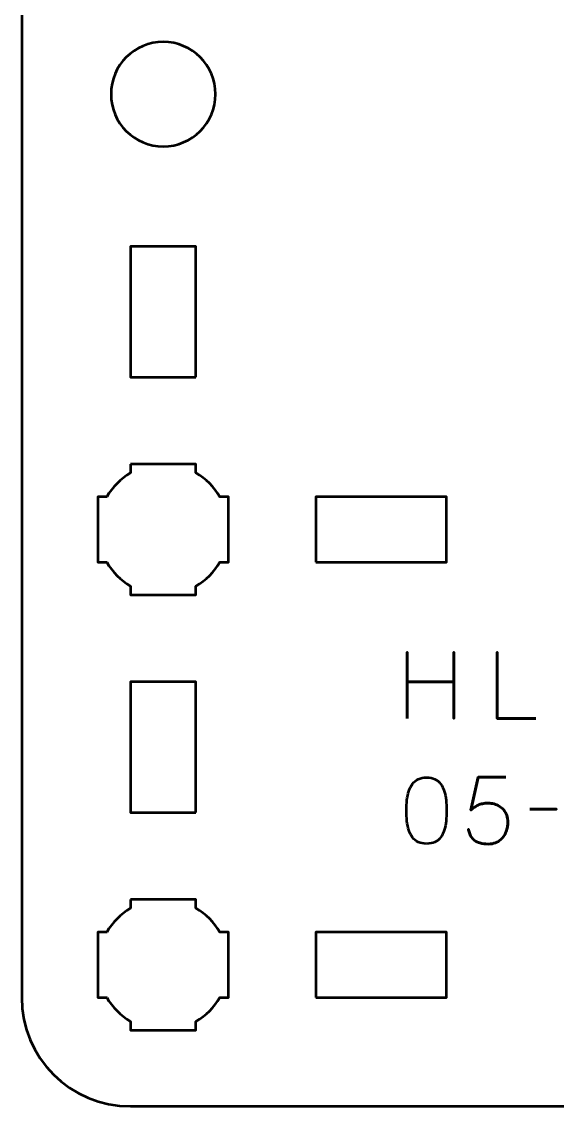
# Model space of a CAD drawing. Header units: centimetres. Extents: x -20.2 to 16.4, y -19.5 to -10.2.
# Drawn here: x -20.15 to -17.691, y -19.5 to -14.517 of the extents above; entities that cross this region are included whole.
import ezdxf

# ---------------------------------------------------------------- set-up
doc = ezdxf.new("R2010")
doc.units = ezdxf.units.CM
doc.header["$MEASUREMENT"] = 0
doc.layers.add('Layer 1', color=7, linetype='Continuous')

msp = doc.modelspace()

# ---------------------------------------------------------------- linework, layer by layer
at = {"layer": 'Layer 1', "lineweight": 53}
for points, knots in [([(-19.65008, -19.5), (-19.92714, -19.49992), (-20.15002, -19.27685), (-20.15002, -18.9999), (-20.15002, -18.9999), (-20.15002, -16.23331), (-20.15002, -13.46669), (-20.15002, -10.7001), (-20.15002, -10.7001), (-20.15002, -10.4231), (-19.92693, -10.2), (-19.64993, -10.2), (-19.64993, -10.2), (-19.64993, -10.2), (-15.35007, -10.2), (-15.35007, -10.2), (-15.35007, -10.2), (-15.07294, -10.2), (-14.84998, -10.4231), (-14.84998, -10.7001), (-14.84998, -10.7001), (-14.84998, -13.46669), (-14.84998, -16.23331), (-14.84998, -18.9999), (-14.84998, -18.9999), (-14.84998, -19.2769), (-15.07307, -19.5), (-15.35007, -19.5), (-15.35007, -19.5), (-15.35007, -19.5), (-19.65008, -19.5), (-19.65008, -19.5)], [0, 0, 0, 0, 0.125, 0.125, 0.125, 0.125, 0.25, 0.25, 0.25, 0.25, 0.375, 0.375, 0.375, 0.375, 0.5, 0.5, 0.5, 0.5, 0.625, 0.625, 0.625, 0.625, 0.75, 0.75, 0.75, 0.75, 0.875, 0.875, 0.875, 0.875, 1, 1, 1, 1]), ([(-19.50004, -15.09004), (-19.63256, -15.09004), (-19.74004, -14.98256), (-19.74004, -14.85004), (-19.74004, -14.85004), (-19.74004, -14.71752), (-19.63256, -14.61004), (-19.50004, -14.61004), (-19.50004, -14.61004), (-19.36752, -14.61004), (-19.26004, -14.71752), (-19.26004, -14.85004), (-19.26004, -14.85004), (-19.26004, -14.98256), (-19.36752, -15.09004), (-19.50004, -15.09004)], [0, 0, 0, 0, 0.25, 0.25, 0.25, 0.25, 0.5, 0.5, 0.5, 0.5, 0.75, 0.75, 0.75, 0.75, 1, 1, 1, 1]), ([(-19.35007, -16.14995), (-19.35007, -16.14995), (-19.65008, -16.14995), (-19.65008, -16.14995), (-19.65008, -16.14995), (-19.65008, -16.14995), (-19.65008, -15.54996), (-19.65008, -15.54996), (-19.65008, -15.54996), (-19.65008, -15.54996), (-19.35007, -15.54996), (-19.35007, -15.54996), (-19.35007, -15.54996), (-19.35007, -15.54996), (-19.35007, -16.14995), (-19.35007, -16.14995)], [0, 0, 0, 0, 0.25, 0.25, 0.25, 0.25, 0.5, 0.5, 0.5, 0.5, 0.75, 0.75, 0.75, 0.75, 1, 1, 1, 1]), ([(-19.65007, -16.55005), (-19.65007, -16.55005), (-19.50155, -16.55005), (-19.50155, -16.55005), (-19.50155, -16.55005), (-19.50155, -16.55005), (-19.5, -16.55003), (-19.5, -16.55003), (-19.5, -16.55003), (-19.5, -16.55003), (-19.49845, -16.55005), (-19.49845, -16.55005), (-19.49845, -16.55005), (-19.49845, -16.55005), (-19.35007, -16.55005), (-19.35007, -16.55005), (-19.35007, -16.55005), (-19.35007, -16.55005), (-19.35007, -16.59014), (-19.35007, -16.59014), (-19.35007, -16.59014), (-19.3045, -16.61649), (-19.26652, -16.65449), (-19.24016, -16.70004), (-19.24016, -16.70004), (-19.24016, -16.70004), (-19.20007, -16.70004), (-19.20007, -16.70004), (-19.20007, -16.70004), (-19.20007, -16.70004), (-19.20007, -16.84409), (-19.20007, -16.84409), (-19.20007, -16.84409), (-19.20007, -16.84409), (-19.20001, -16.85003), (-19.20001, -16.85003), (-19.20001, -16.85003), (-19.20001, -16.85003), (-19.20007, -16.85597), (-19.20007, -16.85597), (-19.20007, -16.85597), (-19.20007, -16.85597), (-19.20007, -17.00004), (-19.20007, -17.00004), (-19.20007, -17.00004), (-19.20007, -17.00004), (-19.24014, -17.00004), (-19.24014, -17.00004), (-19.24014, -17.00004), (-19.2665, -17.04561), (-19.30449, -17.0836), (-19.35007, -17.10994), (-19.35007, -17.10994), (-19.35007, -17.10994), (-19.35007, -17.15004), (-19.35007, -17.15004), (-19.35007, -17.15004), (-19.35007, -17.15004), (-19.65007, -17.15004), (-19.65007, -17.15004), (-19.65007, -17.15004), (-19.65007, -17.15004), (-19.65007, -17.10985), (-19.65007, -17.10985), (-19.65007, -17.10985), (-19.69557, -17.08351), (-19.73351, -17.04555), (-19.75985, -17.00004), (-19.75985, -17.00004), (-19.75985, -17.00004), (-19.80006, -17.00004), (-19.80006, -17.00004), (-19.80006, -17.00004), (-19.80006, -17.00004), (-19.80006, -16.70004), (-19.80006, -16.70004), (-19.80006, -16.70004), (-19.80006, -16.70004), (-19.75983, -16.70004), (-19.75983, -16.70004), (-19.75983, -16.70004), (-19.73349, -16.65454), (-19.69556, -16.61658), (-19.65007, -16.59024), (-19.65007, -16.59024), (-19.65007, -16.59024), (-19.65007, -16.55005), (-19.65007, -16.55005)], [0, 0, 0, 0, 0.0454545, 0.0454545, 0.0454545, 0.0454545, 0.0909091, 0.0909091, 0.0909091, 0.0909091, 0.1363636, 0.1363636, 0.1363636, 0.1363636, 0.1818182, 0.1818182, 0.1818182, 0.1818182, 0.2272727, 0.2272727, 0.2272727, 0.2272727, 0.2727273, 0.2727273, 0.2727273, 0.2727273, 0.3181818, 0.3181818, 0.3181818, 0.3181818, 0.3636364, 0.3636364, 0.3636364, 0.3636364, 0.4090909, 0.4090909, 0.4090909, 0.4090909, 0.4545455, 0.4545455, 0.4545455, 0.4545455, 0.5, 0.5, 0.5, 0.5, 0.5454545, 0.5454545, 0.5454545, 0.5454545, 0.5909091, 0.5909091, 0.5909091, 0.5909091, 0.6363636, 0.6363636, 0.6363636, 0.6363636, 0.6818182, 0.6818182, 0.6818182, 0.6818182, 0.7272727, 0.7272727, 0.7272727, 0.7272727, 0.7727273, 0.7727273, 0.7727273, 0.7727273, 0.8181818, 0.8181818, 0.8181818, 0.8181818, 0.8636364, 0.8636364, 0.8636364, 0.8636364, 0.9090909, 0.9090909, 0.9090909, 0.9090909, 0.9545455, 0.9545455, 0.9545455, 0.9545455, 1, 1, 1, 1]), ([(-18.80007, -16.99995), (-18.80007, -16.99995), (-18.80007, -16.69994), (-18.80007, -16.69994), (-18.80007, -16.69994), (-18.80007, -16.69994), (-18.20008, -16.69994), (-18.20008, -16.69994), (-18.20008, -16.69994), (-18.20008, -16.69994), (-18.20008, -16.99995), (-18.20008, -16.99995), (-18.20008, -16.99995), (-18.20008, -16.99995), (-18.80007, -16.99995), (-18.80007, -16.99995)], [0, 0, 0, 0, 0.25, 0.25, 0.25, 0.25, 0.5, 0.5, 0.5, 0.5, 0.75, 0.75, 0.75, 0.75, 1, 1, 1, 1]), ([(-19.35007, -18.14995), (-19.35007, -18.14995), (-19.65008, -18.14995), (-19.65008, -18.14995), (-19.65008, -18.14995), (-19.65008, -18.14995), (-19.65008, -17.54996), (-19.65008, -17.54996), (-19.65008, -17.54996), (-19.65008, -17.54996), (-19.35007, -17.54996), (-19.35007, -17.54996), (-19.35007, -17.54996), (-19.35007, -17.54996), (-19.35007, -18.14995), (-19.35007, -18.14995)], [0, 0, 0, 0, 0.25, 0.25, 0.25, 0.25, 0.5, 0.5, 0.5, 0.5, 0.75, 0.75, 0.75, 0.75, 1, 1, 1, 1]), ([(-19.65007, -18.55005), (-19.65007, -18.55005), (-19.50155, -18.55005), (-19.50155, -18.55005), (-19.50155, -18.55005), (-19.50155, -18.55005), (-19.5, -18.55003), (-19.5, -18.55003), (-19.5, -18.55003), (-19.5, -18.55003), (-19.49845, -18.55005), (-19.49845, -18.55005), (-19.49845, -18.55005), (-19.49845, -18.55005), (-19.35007, -18.55005), (-19.35007, -18.55005), (-19.35007, -18.55005), (-19.35007, -18.55005), (-19.35007, -18.59014), (-19.35007, -18.59014), (-19.35007, -18.59014), (-19.3045, -18.61649), (-19.26652, -18.65449), (-19.24016, -18.70004), (-19.24016, -18.70004), (-19.24016, -18.70004), (-19.20007, -18.70004), (-19.20007, -18.70004), (-19.20007, -18.70004), (-19.20007, -18.70004), (-19.20007, -18.84409), (-19.20007, -18.84409), (-19.20007, -18.84409), (-19.20007, -18.84409), (-19.20001, -18.85003), (-19.20001, -18.85003), (-19.20001, -18.85003), (-19.20001, -18.85003), (-19.20007, -18.85597), (-19.20007, -18.85597), (-19.20007, -18.85597), (-19.20007, -18.85597), (-19.20007, -19.00004), (-19.20007, -19.00004), (-19.20007, -19.00004), (-19.20007, -19.00004), (-19.24014, -19.00004), (-19.24014, -19.00004), (-19.24014, -19.00004), (-19.2665, -19.04561), (-19.30449, -19.0836), (-19.35007, -19.10994), (-19.35007, -19.10994), (-19.35007, -19.10994), (-19.35007, -19.15004), (-19.35007, -19.15004), (-19.35007, -19.15004), (-19.35007, -19.15004), (-19.65007, -19.15004), (-19.65007, -19.15004), (-19.65007, -19.15004), (-19.65007, -19.15004), (-19.65007, -19.10985), (-19.65007, -19.10985), (-19.65007, -19.10985), (-19.69557, -19.08351), (-19.73351, -19.04555), (-19.75985, -19.00004), (-19.75985, -19.00004), (-19.75985, -19.00004), (-19.80006, -19.00004), (-19.80006, -19.00004), (-19.80006, -19.00004), (-19.80006, -19.00004), (-19.80006, -18.70004), (-19.80006, -18.70004), (-19.80006, -18.70004), (-19.80006, -18.70004), (-19.75983, -18.70004), (-19.75983, -18.70004), (-19.75983, -18.70004), (-19.73349, -18.65454), (-19.69556, -18.61658), (-19.65007, -18.59024), (-19.65007, -18.59024), (-19.65007, -18.59024), (-19.65007, -18.55005), (-19.65007, -18.55005)], [0, 0, 0, 0, 0.0454545, 0.0454545, 0.0454545, 0.0454545, 0.0909091, 0.0909091, 0.0909091, 0.0909091, 0.1363636, 0.1363636, 0.1363636, 0.1363636, 0.1818182, 0.1818182, 0.1818182, 0.1818182, 0.2272727, 0.2272727, 0.2272727, 0.2272727, 0.2727273, 0.2727273, 0.2727273, 0.2727273, 0.3181818, 0.3181818, 0.3181818, 0.3181818, 0.3636364, 0.3636364, 0.3636364, 0.3636364, 0.4090909, 0.4090909, 0.4090909, 0.4090909, 0.4545455, 0.4545455, 0.4545455, 0.4545455, 0.5, 0.5, 0.5, 0.5, 0.5454545, 0.5454545, 0.5454545, 0.5454545, 0.5909091, 0.5909091, 0.5909091, 0.5909091, 0.6363636, 0.6363636, 0.6363636, 0.6363636, 0.6818182, 0.6818182, 0.6818182, 0.6818182, 0.7272727, 0.7272727, 0.7272727, 0.7272727, 0.7727273, 0.7727273, 0.7727273, 0.7727273, 0.8181818, 0.8181818, 0.8181818, 0.8181818, 0.8636364, 0.8636364, 0.8636364, 0.8636364, 0.9090909, 0.9090909, 0.9090909, 0.9090909, 0.9545455, 0.9545455, 0.9545455, 0.9545455, 1, 1, 1, 1]), ([(-18.80007, -18.99995), (-18.80007, -18.99995), (-18.80007, -18.69994), (-18.80007, -18.69994), (-18.80007, -18.69994), (-18.80007, -18.69994), (-18.20008, -18.69994), (-18.20008, -18.69994), (-18.20008, -18.69994), (-18.20008, -18.69994), (-18.20008, -18.99995), (-18.20008, -18.99995), (-18.20008, -18.99995), (-18.20008, -18.99995), (-18.80007, -18.99995), (-18.80007, -18.99995)], [0, 0, 0, 0, 0.25, 0.25, 0.25, 0.25, 0.5, 0.5, 0.5, 0.5, 0.75, 0.75, 0.75, 0.75, 1, 1, 1, 1])]:
    msp.add_open_spline(points, degree=3, knots=knots, dxfattribs=at)
at = {"layer": 'Layer 1', "color": 5, "lineweight": 53}
for points, knots in [([(-18.38119, -17.71841), (-18.38119, -17.71841), (-18.38119, -17.5495), (-18.38119, -17.5495), (-18.38119, -17.5495), (-18.38119, -17.5495), (-18.16572, -17.5495), (-18.16572, -17.5495), (-18.16572, -17.5495), (-18.16572, -17.5495), (-18.16572, -17.71841), (-18.16572, -17.71841), (-18.16572, -17.71841), (-18.16572, -17.71841), (-18.16572, -17.41361), (-18.16572, -17.41361), (-18.16572, -17.41361), (-18.16572, -17.41361), (-18.16572, -17.5495), (-18.16572, -17.5495), (-18.16572, -17.5495), (-18.16572, -17.5495), (-18.38119, -17.5495), (-18.38119, -17.5495), (-18.38119, -17.5495), (-18.38119, -17.5495), (-18.38119, -17.41361), (-18.38119, -17.41361), (-18.38119, -17.41361), (-18.38119, -17.41361), (-18.38119, -17.71841), (-18.38119, -17.71841)], [0, 0, 0, 0, 0.125, 0.125, 0.125, 0.125, 0.25, 0.25, 0.25, 0.25, 0.375, 0.375, 0.375, 0.375, 0.5, 0.5, 0.5, 0.5, 0.625, 0.625, 0.625, 0.625, 0.75, 0.75, 0.75, 0.75, 0.875, 0.875, 0.875, 0.875, 1, 1, 1, 1]), ([(-17.7898, -17.71841), (-17.7898, -17.71841), (-17.96802, -17.71841), (-17.96802, -17.71841), (-17.96802, -17.71841), (-17.96802, -17.71841), (-17.96802, -17.41319), (-17.96802, -17.41319), (-17.96802, -17.41319), (-17.96802, -17.41319), (-17.96802, -17.71841), (-17.96802, -17.71841), (-17.96802, -17.71841), (-17.96802, -17.71841), (-17.7898, -17.71841), (-17.7898, -17.71841)], [0, 0, 0, 0, 0.25, 0.25, 0.25, 0.25, 0.5, 0.5, 0.5, 0.5, 0.75, 0.75, 0.75, 0.75, 1, 1, 1, 1]), ([(-18.29165, -18.29372), (-18.27684, -18.29365), (-18.26407, -18.29104), (-18.25341, -18.28596), (-18.25341, -18.28596), (-18.24283, -18.28088), (-18.23401, -18.27361), (-18.22696, -18.26437), (-18.22696, -18.26437), (-18.21997, -18.25506), (-18.21447, -18.24405), (-18.21038, -18.23135), (-18.21038, -18.23135), (-18.20635, -18.21865), (-18.20346, -18.20475), (-18.20184, -18.18951), (-18.20184, -18.18951), (-18.20014, -18.17427), (-18.1993, -18.15825), (-18.19937, -18.14132), (-18.19937, -18.14132), (-18.1993, -18.12446), (-18.20014, -18.10844), (-18.20184, -18.09327), (-18.20184, -18.09327), (-18.20346, -18.0781), (-18.20635, -18.06413), (-18.21038, -18.05143), (-18.21038, -18.05143), (-18.21447, -18.0388), (-18.21997, -18.0278), (-18.22696, -18.01841), (-18.22696, -18.01841), (-18.23401, -18.0091), (-18.24283, -18.00183), (-18.25341, -17.99675), (-18.25341, -17.99675), (-18.26407, -17.9916), (-18.27684, -17.98899), (-18.29165, -17.98892), (-18.29165, -17.98892), (-18.30647, -17.98899), (-18.31924, -17.9916), (-18.3299, -17.99675), (-18.3299, -17.99675), (-18.34048, -18.00183), (-18.3493, -18.0091), (-18.35635, -18.01841), (-18.35635, -18.01841), (-18.36334, -18.0278), (-18.36884, -18.0388), (-18.37293, -18.05143), (-18.37293, -18.05143), (-18.37696, -18.06413), (-18.37985, -18.0781), (-18.38147, -18.09327), (-18.38147, -18.09327), (-18.38316, -18.10844), (-18.38401, -18.12446), (-18.38394, -18.14132), (-18.38394, -18.14132), (-18.38401, -18.15825), (-18.38316, -18.17427), (-18.38147, -18.18951), (-18.38147, -18.18951), (-18.37985, -18.20475), (-18.37696, -18.21865), (-18.37293, -18.23135), (-18.37293, -18.23135), (-18.36884, -18.24405), (-18.36334, -18.25506), (-18.35635, -18.26437), (-18.35635, -18.26437), (-18.3493, -18.27361), (-18.34048, -18.28088), (-18.3299, -18.28596), (-18.3299, -18.28596), (-18.31924, -18.29104), (-18.30647, -18.29365), (-18.29165, -18.29372)], [0, 0, 0, 0, 0.05, 0.05, 0.05, 0.05, 0.1, 0.1, 0.1, 0.1, 0.15, 0.15, 0.15, 0.15, 0.2, 0.2, 0.2, 0.2, 0.25, 0.25, 0.25, 0.25, 0.3, 0.3, 0.3, 0.3, 0.35, 0.35, 0.35, 0.35, 0.4, 0.4, 0.4, 0.4, 0.45, 0.45, 0.45, 0.45, 0.5, 0.5, 0.5, 0.5, 0.55, 0.55, 0.55, 0.55, 0.6, 0.6, 0.6, 0.6, 0.65, 0.65, 0.65, 0.65, 0.7, 0.7, 0.7, 0.7, 0.75, 0.75, 0.75, 0.75, 0.8, 0.8, 0.8, 0.8, 0.85, 0.85, 0.85, 0.85, 0.9, 0.9, 0.9, 0.9, 0.95, 0.95, 0.95, 0.95, 1, 1, 1, 1]), ([(-18.29165, -18.29372), (-18.27684, -18.29365), (-18.26407, -18.29104), (-18.25341, -18.28596), (-18.25341, -18.28596), (-18.24283, -18.28088), (-18.23401, -18.27361), (-18.22696, -18.26437), (-18.22696, -18.26437), (-18.21997, -18.25506), (-18.21447, -18.24405), (-18.21038, -18.23135), (-18.21038, -18.23135), (-18.20635, -18.21865), (-18.20346, -18.20475), (-18.20184, -18.18951), (-18.20184, -18.18951), (-18.20014, -18.17427), (-18.1993, -18.15825), (-18.19937, -18.14132), (-18.19937, -18.14132), (-18.1993, -18.12446), (-18.20014, -18.10844), (-18.20184, -18.09327), (-18.20184, -18.09327), (-18.20346, -18.0781), (-18.20635, -18.06413), (-18.21038, -18.05143), (-18.21038, -18.05143), (-18.21447, -18.0388), (-18.21997, -18.0278), (-18.22696, -18.01841), (-18.22696, -18.01841), (-18.23401, -18.0091), (-18.24283, -18.00183), (-18.25341, -17.99675), (-18.25341, -17.99675), (-18.26407, -17.9916), (-18.27684, -17.98899), (-18.29165, -17.98892), (-18.29165, -17.98892), (-18.30647, -17.98899), (-18.31924, -17.9916), (-18.3299, -17.99675), (-18.3299, -17.99675), (-18.34048, -18.00183), (-18.3493, -18.0091), (-18.35635, -18.01841), (-18.35635, -18.01841), (-18.36334, -18.0278), (-18.36884, -18.0388), (-18.37293, -18.05143), (-18.37293, -18.05143), (-18.37696, -18.06413), (-18.37985, -18.0781), (-18.38147, -18.09327), (-18.38147, -18.09327), (-18.38316, -18.10844), (-18.38401, -18.12446), (-18.38394, -18.14132), (-18.38394, -18.14132), (-18.38401, -18.15825), (-18.38316, -18.17427), (-18.38147, -18.18951), (-18.38147, -18.18951), (-18.37985, -18.20475), (-18.37696, -18.21865), (-18.37293, -18.23135), (-18.37293, -18.23135), (-18.36884, -18.24405), (-18.36334, -18.25506), (-18.35635, -18.26437), (-18.35635, -18.26437), (-18.3493, -18.27361), (-18.34048, -18.28088), (-18.3299, -18.28596), (-18.3299, -18.28596), (-18.31924, -18.29104), (-18.30647, -18.29365), (-18.29165, -18.29372)], [0, 0, 0, 0, 0.05, 0.05, 0.05, 0.05, 0.1, 0.1, 0.1, 0.1, 0.15, 0.15, 0.15, 0.15, 0.2, 0.2, 0.2, 0.2, 0.25, 0.25, 0.25, 0.25, 0.3, 0.3, 0.3, 0.3, 0.35, 0.35, 0.35, 0.35, 0.4, 0.4, 0.4, 0.4, 0.45, 0.45, 0.45, 0.45, 0.5, 0.5, 0.5, 0.5, 0.55, 0.55, 0.55, 0.55, 0.6, 0.6, 0.6, 0.6, 0.65, 0.65, 0.65, 0.65, 0.7, 0.7, 0.7, 0.7, 0.75, 0.75, 0.75, 0.75, 0.8, 0.8, 0.8, 0.8, 0.85, 0.85, 0.85, 0.85, 0.9, 0.9, 0.9, 0.9, 0.95, 0.95, 0.95, 0.95, 1, 1, 1, 1]), ([(-17.92759, -17.9885), (-17.92759, -17.9885), (-18.05459, -17.9885), (-18.05459, -17.9885), (-18.05459, -17.9885), (-18.05459, -17.9885), (-18.08846, -18.14005), (-18.08846, -18.14005), (-18.08846, -18.14005), (-18.08253, -18.13497), (-18.07689, -18.13039), (-18.07145, -18.12636), (-18.07145, -18.12636), (-18.06609, -18.12234), (-18.06045, -18.11896), (-18.05445, -18.11613), (-18.05445, -18.11613), (-18.04852, -18.11331), (-18.04175, -18.11119), (-18.03413, -18.10971), (-18.03413, -18.10971), (-18.02658, -18.10823), (-18.01755, -18.10745), (-18.00718, -18.10745), (-18.00718, -18.10745), (-17.99871, -18.10745), (-17.99024, -18.10858), (-17.98178, -18.11091), (-17.98178, -18.11091), (-17.97331, -18.11317), (-17.96527, -18.11663), (-17.95765, -18.12121), (-17.95765, -18.12121), (-17.94996, -18.12587), (-17.94318, -18.13166), (-17.93726, -18.13864), (-17.93726, -18.13864), (-17.93126, -18.14563), (-17.92653, -18.15381), (-17.92315, -18.16319), (-17.92315, -18.16319), (-17.91969, -18.17258), (-17.91793, -18.18323), (-17.91786, -18.19508), (-17.91786, -18.19508), (-17.91778, -18.19946), (-17.91828, -18.20496), (-17.91927, -18.21145), (-17.91927, -18.21145), (-17.92018, -18.21794), (-17.92188, -18.225), (-17.92428, -18.23248), (-17.92428, -18.23248), (-17.92667, -18.23996), (-17.93006, -18.24737), (-17.93436, -18.2547), (-17.93436, -18.2547), (-17.93867, -18.26204), (-17.94417, -18.26874), (-17.9508, -18.27481), (-17.9508, -18.27481), (-17.95744, -18.28088), (-17.96548, -18.28575), (-17.97486, -18.28942), (-17.97486, -18.28942), (-17.98432, -18.29301), (-17.9954, -18.29492), (-18.00802, -18.29499), (-18.00802, -18.29499), (-18.02312, -18.29492), (-18.03582, -18.2933), (-18.04612, -18.29026), (-18.04612, -18.29026), (-18.05643, -18.28716), (-18.06482, -18.28314), (-18.07131, -18.27806), (-18.07131, -18.27806), (-18.07787, -18.27298), (-18.08295, -18.2674), (-18.08662, -18.26134), (-18.08662, -18.26134), (-18.09029, -18.25527), (-18.09304, -18.2492), (-18.09488, -18.24313), (-18.09488, -18.24313), (-18.09671, -18.23706), (-18.09812, -18.23149), (-18.09904, -18.22641), (-18.09904, -18.22641), (-18.09812, -18.23149), (-18.09671, -18.23706), (-18.09488, -18.24313), (-18.09488, -18.24313), (-18.09304, -18.2492), (-18.09029, -18.25527), (-18.08662, -18.26134), (-18.08662, -18.26134), (-18.08295, -18.2674), (-18.07787, -18.27298), (-18.07131, -18.27806), (-18.07131, -18.27806), (-18.06482, -18.28314), (-18.05643, -18.28716), (-18.04612, -18.29026), (-18.04612, -18.29026), (-18.03582, -18.2933), (-18.02312, -18.29492), (-18.00802, -18.29499), (-18.00802, -18.29499), (-17.9954, -18.29492), (-17.98432, -18.29301), (-17.97486, -18.28942), (-17.97486, -18.28942), (-17.96548, -18.28575), (-17.95744, -18.28088), (-17.9508, -18.27481), (-17.9508, -18.27481), (-17.94417, -18.26874), (-17.93867, -18.26204), (-17.93436, -18.2547), (-17.93436, -18.2547), (-17.93006, -18.24737), (-17.92667, -18.23996), (-17.92428, -18.23248), (-17.92428, -18.23248), (-17.92188, -18.225), (-17.92018, -18.21794), (-17.91927, -18.21145), (-17.91927, -18.21145), (-17.91828, -18.20496), (-17.91778, -18.19946), (-17.91786, -18.19508), (-17.91786, -18.19508), (-17.91793, -18.18323), (-17.91969, -18.17258), (-17.92315, -18.16319), (-17.92315, -18.16319), (-17.92653, -18.15381), (-17.93126, -18.14563), (-17.93726, -18.13864), (-17.93726, -18.13864), (-17.94318, -18.13166), (-17.94996, -18.12587), (-17.95765, -18.12121), (-17.95765, -18.12121), (-17.96527, -18.11663), (-17.97331, -18.11317), (-17.98178, -18.11091), (-17.98178, -18.11091), (-17.99024, -18.10858), (-17.99871, -18.10745), (-18.00718, -18.10745), (-18.00718, -18.10745), (-18.01755, -18.10745), (-18.02658, -18.10823), (-18.03413, -18.10971), (-18.03413, -18.10971), (-18.04175, -18.11119), (-18.04852, -18.11331), (-18.05445, -18.11613), (-18.05445, -18.11613), (-18.06045, -18.11896), (-18.06609, -18.12234), (-18.07145, -18.12636), (-18.07145, -18.12636), (-18.07689, -18.13039), (-18.08253, -18.13497), (-18.08846, -18.14005), (-18.08846, -18.14005), (-18.08846, -18.14005), (-18.05459, -17.9885), (-18.05459, -17.9885), (-18.05459, -17.9885), (-18.05459, -17.9885), (-17.92759, -17.9885), (-17.92759, -17.9885)], [0, 0, 0, 0, 0.0227273, 0.0227273, 0.0227273, 0.0227273, 0.0454545, 0.0454545, 0.0454545, 0.0454545, 0.0681818, 0.0681818, 0.0681818, 0.0681818, 0.0909091, 0.0909091, 0.0909091, 0.0909091, 0.1136364, 0.1136364, 0.1136364, 0.1136364, 0.1363636, 0.1363636, 0.1363636, 0.1363636, 0.1590909, 0.1590909, 0.1590909, 0.1590909, 0.1818182, 0.1818182, 0.1818182, 0.1818182, 0.2045455, 0.2045455, 0.2045455, 0.2045455, 0.2272727, 0.2272727, 0.2272727, 0.2272727, 0.25, 0.25, 0.25, 0.25, 0.2727273, 0.2727273, 0.2727273, 0.2727273, 0.2954545, 0.2954545, 0.2954545, 0.2954545, 0.3181818, 0.3181818, 0.3181818, 0.3181818, 0.3409091, 0.3409091, 0.3409091, 0.3409091, 0.3636364, 0.3636364, 0.3636364, 0.3636364, 0.3863636, 0.3863636, 0.3863636, 0.3863636, 0.4090909, 0.4090909, 0.4090909, 0.4090909, 0.4318182, 0.4318182, 0.4318182, 0.4318182, 0.4545455, 0.4545455, 0.4545455, 0.4545455, 0.4772727, 0.4772727, 0.4772727, 0.4772727, 0.5, 0.5, 0.5, 0.5, 0.5227273, 0.5227273, 0.5227273, 0.5227273, 0.5454545, 0.5454545, 0.5454545, 0.5454545, 0.5681818, 0.5681818, 0.5681818, 0.5681818, 0.5909091, 0.5909091, 0.5909091, 0.5909091, 0.6136364, 0.6136364, 0.6136364, 0.6136364, 0.6363636, 0.6363636, 0.6363636, 0.6363636, 0.6590909, 0.6590909, 0.6590909, 0.6590909, 0.6818182, 0.6818182, 0.6818182, 0.6818182, 0.7045455, 0.7045455, 0.7045455, 0.7045455, 0.7272727, 0.7272727, 0.7272727, 0.7272727, 0.75, 0.75, 0.75, 0.75, 0.7727273, 0.7727273, 0.7727273, 0.7727273, 0.7954545, 0.7954545, 0.7954545, 0.7954545, 0.8181818, 0.8181818, 0.8181818, 0.8181818, 0.8409091, 0.8409091, 0.8409091, 0.8409091, 0.8636364, 0.8636364, 0.8636364, 0.8636364, 0.8863636, 0.8863636, 0.8863636, 0.8863636, 0.9090909, 0.9090909, 0.9090909, 0.9090909, 0.9318182, 0.9318182, 0.9318182, 0.9318182, 0.9545455, 0.9545455, 0.9545455, 0.9545455, 0.9772727, 0.9772727, 0.9772727, 0.9772727, 1, 1, 1, 1]), ([(-17.81795, -18.13412), (-17.81795, -18.13412), (-17.69476, -18.13412), (-17.69476, -18.13412), (-17.69476, -18.13412), (-17.69476, -18.13412), (-17.81795, -18.13412), (-17.81795, -18.13412)], [0, 0, 0, 0, 0.5, 0.5, 0.5, 0.5, 1, 1, 1, 1])]:
    msp.add_open_spline(points, degree=3, knots=knots, dxfattribs=at)

doc.saveas('drawing.dxf')
